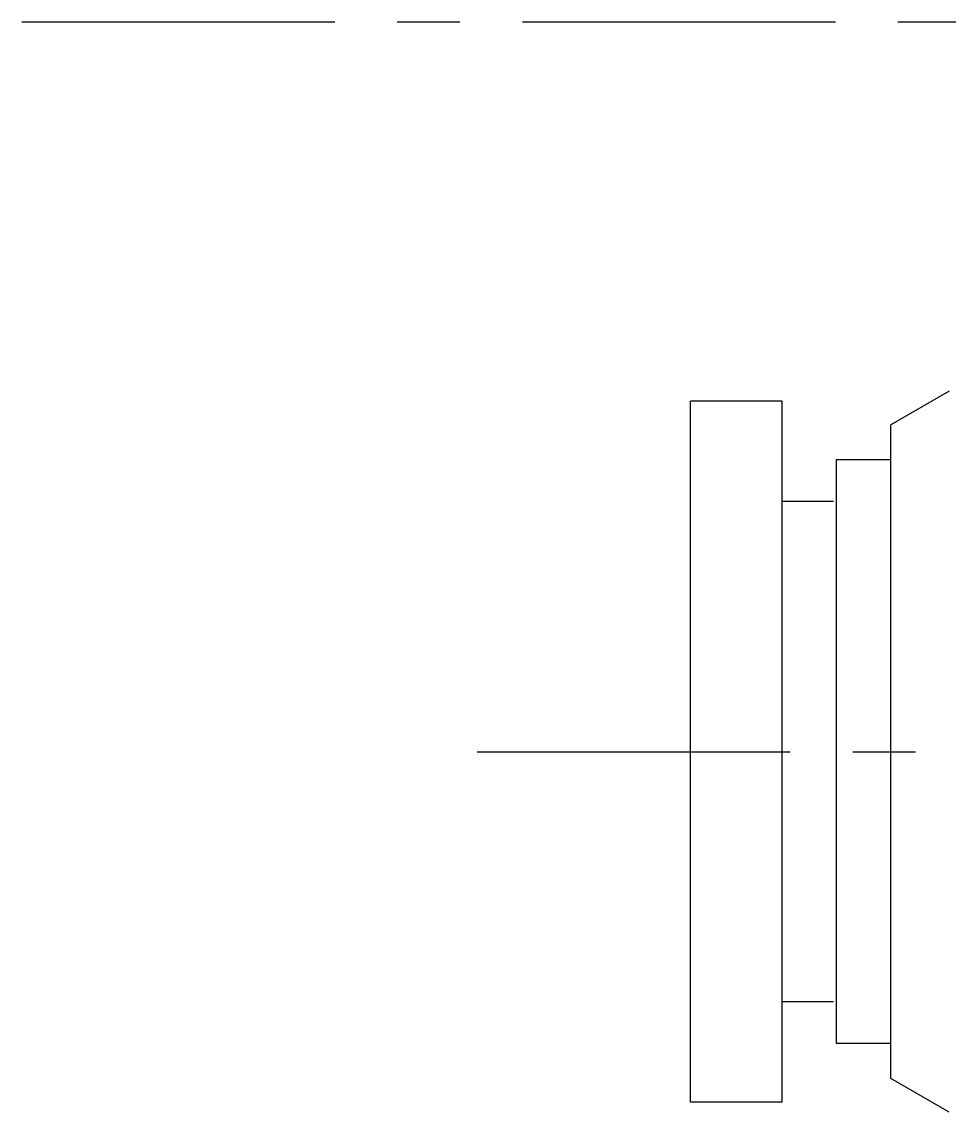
# Model space of a CAD drawing. Extents: x -805 to -28, y -172 to 306.
# Drawn here: x -671.98 to -649.75, y -123.3 to -97.16 of the extents above; entities that cross this region are included whole.
import ezdxf

# ---------------------------------------------------------------- set-up
doc = ezdxf.new("R2010")
doc.units = 0
doc.linetypes.add('CENTER', pattern=[12, 7.5, -1.5, 1.5, -1.5])
doc.linetypes.add('CONTINOUS', pattern=[0])
doc.layers.get('0').update_dxf_attribs({"linetype": 'CONTINUOUS'})
doc.layers.add('CENTER', color=1, linetype='CENTER')

msp = doc.modelspace()

# ---------------------------------------------------------------- linework, layer by layer
at = {"color": 7, "linetype": 'CONTINOUS'}
for p, q in [((-649.75, -106.015), (-651.15, -106.823)), ((-655.95, -123.058), (-655.95, -106.258)), ((-653.75, -106.258), (-655.95, -106.258)), ((-653.75, -123.058), (-653.75, -106.258)), ((-651.15, -122.487), (-651.15, -106.823)), ((-651.15, -107.658), (-652.462, -107.658)), ((-652.45, -121.658), (-652.45, -107.658)), ((-652.52, -108.658), (-653.75, -108.658)), ((-652.52, -120.658), (-653.75, -120.658)), ((-651.15, -121.658), (-652.462, -121.658)), ((-649.75, -123.302), (-651.15, -122.494)), ((-653.75, -123.058), (-655.95, -123.058))]:
    msp.add_line(p, q, dxfattribs=at)
at = {"layer": 'CENTER', "color": 1, "linetype": 'CENTER'}
for p, q in [((-671.978, -97.158), (-32.022, -97.158)), ((-661.06, -114.658), (-625.95, -114.658))]:
    msp.add_line(p, q, dxfattribs=at)

doc.saveas('drawing.dxf')
